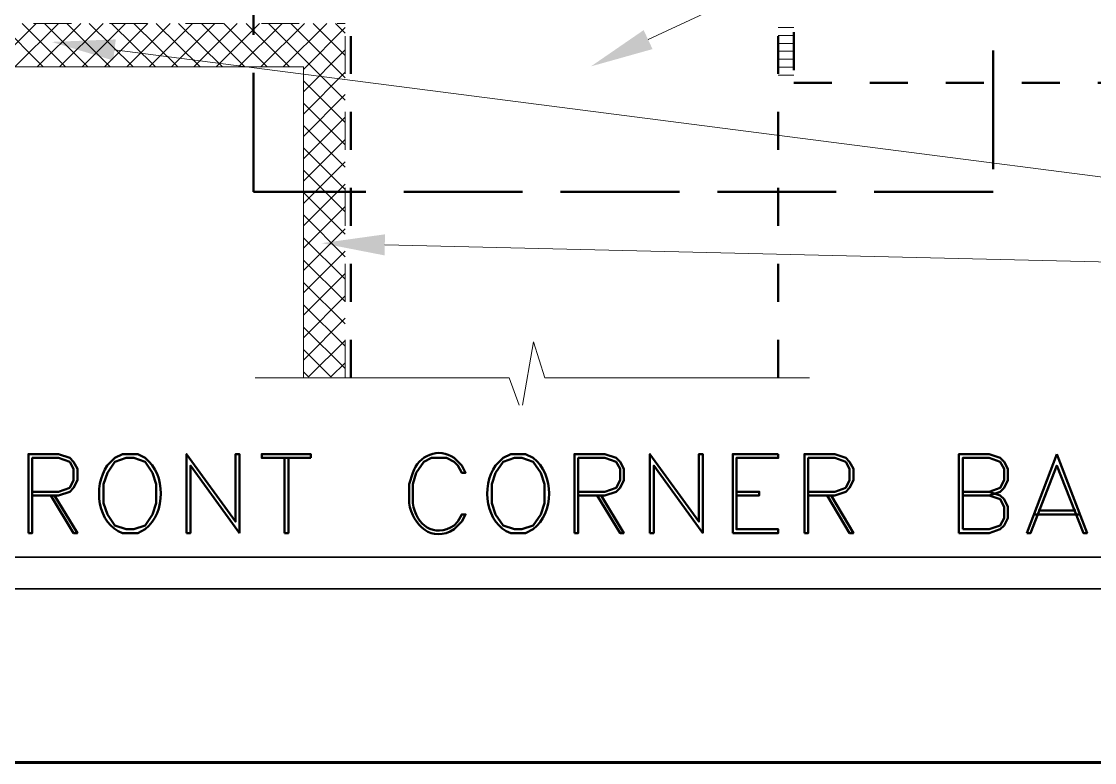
# Model space of a CAD drawing. Header units: inches. Extents: x 5 to 516, y -193 to 129.
# Drawn here: x 339.164 to 341.989, y -46.926 to -44.974 of the extents above; entities that cross this region are included whole.
import ezdxf

# ---------------------------------------------------------------- set-up
doc = ezdxf.new("R2010")
doc.units = ezdxf.units.IN
doc.header["$MEASUREMENT"] = 0
doc.linetypes.add('PDF_IMPORT', pattern=[1, 0.8, -0.2])
doc.layers.add('PDF5_Geometry', color=7, linetype='Continuous')
doc.layers.add('PDF5_Solid Fills', color=7, linetype='Continuous')

msp = doc.modelspace()

# ---------------------------------------------------------------- linework, layer by layer
at = {"layer": 'PDF5_Geometry', "linetype": 'PDF_IMPORT', "lineweight": 50, "ltscale": 0.391111}
msp.add_lwpolyline([(341.72214, -42.9856766), (341.72214, -45.4223436), (339.7743609, -45.4223437), (339.7743633, -42.9856767), (341.7221389, -42.9856766)], dxfattribs=at)
at = {"layer": 'PDF5_Geometry', "lineweight": 15}
for points in [[(340.8143618, -45.0212325), (344.1365841, -43.4778991), (344.6365842, -43.4778991)], [(339.0876951, -45.0934546), (339.2021396, -44.9790102)], [(339.2210276, -45.0934546), (339.1065831, -44.9790102)], [(339.1465828, -45.0934546), (339.2610272, -44.9790102)], [(339.2799152, -45.0934546), (339.1654708, -44.9790102)], [(339.2054704, -45.0934546), (339.3199148, -44.9790102)], [(339.3388074, -45.0934546), (339.2243629, -44.9790102)], [(339.2643625, -45.0934546), (339.378807, -44.9790102)], [(339.397695, -45.0934546), (339.2832505, -44.9790102)], [(339.3232502, -45.0934546), (339.4376946, -44.9790102)], [(339.4576948, -45.0934546), (339.3421392, -44.9790102)], [(339.3821378, -45.0934546), (339.4965823, -44.9790102)], [(339.5165824, -45.0934546), (339.4010269, -44.9790102)], [(339.4410299, -45.0934546), (339.5554744, -44.9790102)], [(339.5754746, -45.0934546), (339.459919, -44.9790102)], [(339.4999176, -45.0934546), (339.614362, -44.9790102)], [(339.6343622, -45.0934546), (339.5188066, -44.9790102)], [(339.5588052, -45.0934546), (339.6732497, -44.9790102)], [(339.6932498, -45.0934546), (339.5776943, -44.9790102)], [(339.6176928, -45.0934546), (339.7321373, -44.9790102)], [(339.7521375, -45.0934546), (339.637693, -44.9790102)], [(339.676585, -45.0934546), (339.7910294, -44.9790102)], [(339.8110296, -45.0934546), (339.6965852, -44.9790102)], [(339.7354726, -45.0934546), (339.8499171, -44.9790102)], [(339.8699172, -45.0934546), (339.7554728, -44.9790102)], [(339.7943602, -45.0934546), (339.9088047, -44.9790102)], [(340.0165825, -45.1812325), (339.8143602, -44.9790103)], [(339.8532524, -45.0934546), (339.9676968, -44.9790102)], [(340.0165825, -45.1223435), (339.8732491, -44.9790101)], [(340.0165825, -45.0634547), (339.932138, -44.9790103)], [(340.0165825, -45.004566), (339.9910269, -44.9790104)], [(339.9065835, -45.1001213), (340.0165836, -44.9901213)], [(341.1976942, -44.9901213), (341.1565831, -44.9901213)], [(341.1976942, -45.0112324), (341.1565831, -45.0112324)], [(341.1976942, -45.0323438), (341.1565831, -45.0323438)], [(339.4088079, -45.0490103), (344.1365861, -45.6578993), (344.6365859, -45.6578993)], [(339.9065835, -45.1590104), (340.0165836, -45.0490104)], [(341.1976942, -45.0523435), (341.1565831, -45.0523435)], [(339.9065835, -45.9123436), (339.9065835, -45.0934546), (336.0732499, -45.0934546)], [(341.1976942, -45.0734546), (341.1565831, -45.0734546)], [(341.1976942, -45.0945657), (341.1565831, -45.0945657)], [(339.9065835, -45.2178991), (340.0165836, -45.1078991)], [(341.1976942, -45.1156771), (341.1565831, -45.1156771)], [(340.0165825, -45.2401213), (339.9065825, -45.1301213)], [(339.9065835, -45.2767882), (340.0165836, -45.1667882)], [(340.0165825, -45.2990103), (339.9065825, -45.1890103)], [(339.9065835, -45.3356769), (340.0165836, -45.2256769)], [(340.0165825, -45.3578991), (339.9065825, -45.2478991)], [(339.9065835, -45.394566), (340.0165836, -45.2845659)], [(340.0165825, -45.4167881), (339.9065825, -45.3067881)], [(339.9065835, -45.4534547), (340.0165836, -45.3434547)], [(340.0165825, -45.4756769), (339.9065825, -45.3656769)], [(339.9065835, -45.5123438), (340.0165836, -45.4023437)], [(340.0165825, -45.5345659), (339.9065825, -45.4245659)], [(339.9065835, -45.5712325), (340.0165836, -45.4612325)], [(340.0165825, -45.5934547), (339.9065825, -45.4834547)], [(340.0165825, -45.6523437), (339.9065825, -45.5434548)], [(339.9065835, -45.6301216), (340.0165836, -45.5201215)], [(340.1210295, -45.5623437), (344.1365853, -45.6578993), (344.6365853, -45.6578993)], [(340.0165825, -45.7112325), (339.9065825, -45.6023436)], [(339.9065835, -45.6890103), (340.0165836, -45.5790103)], [(339.9065835, -45.7478994), (340.0165836, -45.6378993)], [(340.0165825, -45.7701215), (339.9065825, -45.6612326)], [(339.9065835, -45.8067881), (340.0165836, -45.6967881)], [(340.0165825, -45.8290103), (339.9065825, -45.7201214)], [(339.9065835, -45.8656772), (340.0165836, -45.7556771)], [(340.0165825, -45.8878993), (339.9065825, -45.7790104)], [(339.906583, -45.8967882), (339.9199163, -45.9101215), (340.016583, -45.8145659)], [(341.2388048, -45.9123436), (340.5421381, -45.9123436), (340.512138, -45.8178992), (340.4832492, -45.9845658)], [(339.9065817, -45.8378993), (339.978804, -45.9101215), (340.0165817, -45.8734548)], [(340.4743597, -45.984566), (340.4476931, -45.9123438), (339.7788041, -45.9123438)]]:
    msp.add_lwpolyline(points, dxfattribs=at)
at = {"layer": 'PDF5_Geometry', "linetype": 'PDF_IMPORT', "lineweight": 50, "ltscale": 0.104444}
msp.add_lwpolyline([(340.0310275, -45.9123436), (340.0310275, -44.6356768), (341.1565856, -44.6356768)], dxfattribs=at)
at = {"layer": 'PDF5_Geometry', "linetype": 'PDF_IMPORT', "lineweight": 50, "ltscale": 0.083333}
for points in [[(341.1565836, -45.9123436), (341.1565836, -44.6356768)], [(341.1976942, -44.8023435), (341.1976942, -45.1356768), (343.2043615, -45.1356768)]]:
    msp.add_lwpolyline(points, dxfattribs=at)
at = {"layer": 'PDF5_Geometry', "linetype": 'PDF_IMPORT', "lineweight": 15, "ltscale": 0.102222}
msp.add_lwpolyline([(334.3954702, -44.9790103), (340.0165821, -44.9790103)], dxfattribs=at)
at = {"layer": 'PDF5_Geometry', "linetype": 'PDF_IMPORT', "lineweight": 15, "ltscale": 0.083333}
msp.add_lwpolyline([(340.0165825, -45.9123436), (340.0165825, -44.9790103)], dxfattribs=at)
at = {"layer": 'PDF5_Geometry', "lineweight": 50}
for points in [[(339.1921376, -46.2123438), (339.2610265, -46.2123438), (339.2910265, -46.2023438), (339.3010265, -46.1823438), (339.3010265, -46.1523438), (339.2910265, -46.1334549), (339.2610265, -46.1234549), (339.1921376, -46.1234549), (339.1921376, -46.3212327), (339.1821376, -46.3212327)], [(339.1921414, -46.2223437), (339.2610303, -46.2223437), (339.2910303, -46.2123437), (339.3010303, -46.2023437), (339.3110303, -46.1823437), (339.3110303, -46.1523437), (339.3010303, -46.1334548), (339.2910303, -46.1234548), (339.2610303, -46.1134548), (339.1821414, -46.1134548), (339.1821414, -46.3212326)], [(339.489917, -46.1234548), (339.469917, -46.1134548), (339.429917, -46.1134548), (339.409917, -46.1234548), (339.389917, -46.1434548)], [(339.737697, -46.3212326), (339.737697, -46.1134548), (339.727697, -46.1134548), (339.727697, -46.2912326), (339.5988081, -46.1134548), (339.5988081, -46.3212326)], [(339.8565844, -46.1234549), (339.8565844, -46.3212327)], [(339.8665852, -46.1234549), (339.8665852, -46.3212327), (339.8565852, -46.3212327)], [(340.1943621, -46.2423436), (340.1943621, -46.1923436), (340.203251, -46.1623436), (340.223251, -46.1334547), (340.243251, -46.1234547), (340.283251, -46.1234547), (340.303251, -46.1334547), (340.313251, -46.1434547), (340.323251, -46.1623436), (340.333251, -46.1623436), (340.323251, -46.1434547), (340.303251, -46.1234547)], [(340.5110273, -46.1234548), (340.4910273, -46.1134548), (340.4521384, -46.1134548), (340.4321384, -46.1234548), (340.4121384, -46.1434548)], [(340.6299173, -46.2223437), (340.6999173, -46.2223437), (340.7299173, -46.2123437), (340.7399173, -46.2023437), (340.7499173, -46.1823437), (340.7499173, -46.1523437), (340.7399173, -46.1334548), (340.7299173, -46.1234548), (340.6999173, -46.1134548), (340.6199173, -46.1134548), (340.6199173, -46.3212326)], [(340.629918, -46.2123438), (340.699918, -46.2123438), (340.729918, -46.2023438), (340.739918, -46.1823438), (340.739918, -46.1523438), (340.729918, -46.1334549), (340.699918, -46.1234549), (340.629918, -46.1234549), (340.629918, -46.3212327), (340.619918, -46.3212327)], [(340.9576949, -46.3212326), (340.9576949, -46.1134548), (340.9476949, -46.1134548), (340.9476949, -46.2912326), (340.818806, -46.1134548), (340.818806, -46.3212326)], [(341.156584, -46.1134548), (341.036584, -46.1134548), (341.036584, -46.3212326)], [(341.1565847, -46.1134549), (341.1565847, -46.1234549), (341.0465847, -46.1234549), (341.0465847, -46.3112327), (341.1565847, -46.3112327), (341.1565847, -46.3212327), (341.0365847, -46.3212327)], [(341.235472, -46.2223437), (341.305472, -46.2223437), (341.3343609, -46.2123437), (341.3443609, -46.2023437), (341.3543609, -46.1823437), (341.3543609, -46.1523437), (341.3443609, -46.1334548), (341.3343609, -46.1234548), (341.305472, -46.1134548), (341.225472, -46.1134548), (341.225472, -46.3212326)], [(341.2354727, -46.2123438), (341.3054727, -46.2123438), (341.3343616, -46.2023438), (341.3443616, -46.1823438), (341.3443616, -46.1523438), (341.3343616, -46.1334549), (341.3054727, -46.1234549), (341.2354727, -46.1234549), (341.2354727, -46.3212327), (341.2254727, -46.3212327)], [(341.712138, -46.2223437), (341.7410269, -46.2123437), (341.7510269, -46.2023437), (341.7610269, -46.1823437), (341.7610269, -46.1523437), (341.7510269, -46.1334548), (341.7410269, -46.1234548), (341.712138, -46.1134548), (341.632138, -46.1134548), (341.632138, -46.3212326)], [(341.6421387, -46.2123438), (341.7121387, -46.2123438), (341.7410276, -46.2023438), (341.7510276, -46.1823438), (341.7510276, -46.1523438), (341.7410276, -46.1334549), (341.7121387, -46.1234549), (341.6421387, -46.1234549), (341.6421387, -46.3112327)], [(341.8899166, -46.1134548), (341.8110277, -46.3212326)], [(341.8899166, -46.113455), (341.9699166, -46.3212327), (341.9599166, -46.3212327), (341.8899166, -46.143455), (341.8210277, -46.3212327), (341.8110277, -46.3212327)], [(339.7376932, -46.3212327), (339.6088043, -46.143455), (339.6088043, -46.3212327), (339.5988043, -46.3212327)], [(340.1943621, -46.1623436), (340.1843621, -46.1923436), (340.1843621, -46.2423436)], [(340.9576956, -46.3212327), (340.8288067, -46.143455), (340.8288067, -46.3212327), (340.8188067, -46.3212327)], [(339.241029, -46.2223437), (339.301029, -46.3212326), (339.311029, -46.3212326), (339.251029, -46.2223437)], [(340.6799171, -46.2223437), (340.7399171, -46.3212326), (340.7499171, -46.3212326), (340.6899171, -46.2223437)], [(341.0465847, -46.2123436), (341.1065847, -46.2123436), (341.1065847, -46.2223436), (341.0465847, -46.2223436)], [(341.2854718, -46.2223437), (341.3443607, -46.3212326), (341.3543607, -46.3212326), (341.2954718, -46.2223437)], [(341.7121392, -46.2123436), (341.7410281, -46.2223436), (341.7510281, -46.2323436), (341.7610281, -46.2523436), (341.7610281, -46.2823436), (341.7510281, -46.3012325), (341.7410281, -46.3112325), (341.7121392, -46.3212325), (341.6321392, -46.3212325)], [(341.6421387, -46.2223437), (341.7121387, -46.2223437), (341.7410276, -46.2323437), (341.7510276, -46.2523437), (341.7510276, -46.2823438), (341.7410276, -46.3012326), (341.7121387, -46.3112326), (341.6421387, -46.3112326)], [(340.303251, -46.3112325), (340.323251, -46.2912325), (340.333251, -46.2723436), (340.323251, -46.2723436), (340.313251, -46.2912325), (340.303251, -46.3012325)], [(341.831029, -46.2723437), (341.9499179, -46.2723437)], [(341.8410274, -46.2623438), (341.9399163, -46.2623438)], [(339.429917, -46.3212326), (339.469917, -46.3212326), (339.489917, -46.3112326)], [(340.4521384, -46.3212326), (340.4910273, -46.3212326), (340.5110273, -46.3112326)]]:
    msp.add_lwpolyline(points, dxfattribs=at)
for points in [[(339.4399177, -46.1234549), (339.4099177, -46.1334549), (339.3899177, -46.1623438), (339.3799177, -46.1923438), (339.3799177, -46.2423438), (339.3899177, -46.2723438), (339.4099177, -46.3012327), (339.4399177, -46.3112327), (339.4599178, -46.3112327), (339.4899178, -46.3012327), (339.5088066, -46.2723438), (339.5188066, -46.2423438), (339.5188066, -46.1923438), (339.5088066, -46.1623438), (339.4899178, -46.1334549), (339.4599178, -46.1234549)], [(339.9254735, -46.1234548), (339.7965846, -46.1234548), (339.7965846, -46.1134548), (339.9254735, -46.1134548)], [(340.4621391, -46.1234549), (340.4321391, -46.1334549), (340.4121391, -46.1623438), (340.4021391, -46.1923438), (340.4021391, -46.2423438), (340.4121391, -46.2723438), (340.4321391, -46.3012327), (340.4621391, -46.3112327), (340.481028, -46.3112327), (340.511028, -46.3012327), (340.531028, -46.2723438), (340.541028, -46.2423438), (340.541028, -46.1923438), (340.531028, -46.1623438), (340.511028, -46.1334549), (340.481028, -46.1234549)]]:
    msp.add_lwpolyline(points, close=True, dxfattribs=at)
at = {"layer": 'PDF5_Geometry', "lineweight": 35}
for points in [[(335.5932513, -46.3845659), (344.6221409, -46.3845659)], [(335.5932513, -46.4678992), (344.6221409, -46.4678992)]]:
    msp.add_lwpolyline(points, dxfattribs=at)
at = {"layer": 'PDF5_Geometry', "lineweight": 60}
msp.add_lwpolyline([(334.0676933, -46.9256771), (379.0676969, -46.9256771)], dxfattribs=at)
at = {"layer": 'PDF5_Geometry', "lineweight": 50}
for points in [[(340.303251, -46.1234547), (340.2630473, -46.094251), (340.208288, -46.1173436), (340.1943621, -46.1623436)], [(339.489917, -46.3112326), (339.5446578, -46.2654733), (339.5446578, -46.169214), (339.489917, -46.1234548)], [(340.5110273, -46.3112326), (340.5672125, -46.2683992), (340.5672125, -46.1662881), (340.5110273, -46.1234548)], [(339.389917, -46.1434548), (339.3510281, -46.1985659), (339.3638059, -46.2980474), (339.429917, -46.3212326)], [(340.4121384, -46.1434548), (340.3732495, -46.1985659), (340.3860273, -46.2980474), (340.4521384, -46.3212326)], [(340.1843621, -46.2423436), (340.1949547, -46.301714), (340.2444917, -46.3483622), (340.303251, -46.3112325)], [(340.1943621, -46.2423436), (340.2030102, -46.3016955), (340.2496399, -46.3348622), (340.303251, -46.3012325)]]:
    msp.add_open_spline(points, degree=3, dxfattribs=at)
at = {"layer": 'PDF5_Solid Fills', "lineweight": 50, "transparency": 33554559}
for points in [[(340.8254747, -45.0467882), (340.6632524, -45.0923437), (340.8021413, -44.9967882)], [(339.4054713, -45.0767881), (339.2432491, -45.0278992), (339.412138, -45.0212325)], [(340.1199173, -45.5901215), (339.9543617, -45.5578993), (340.1210284, -45.5345659)]]:
    msp.add_solid(points, dxfattribs=at)

doc.saveas('drawing.dxf')
